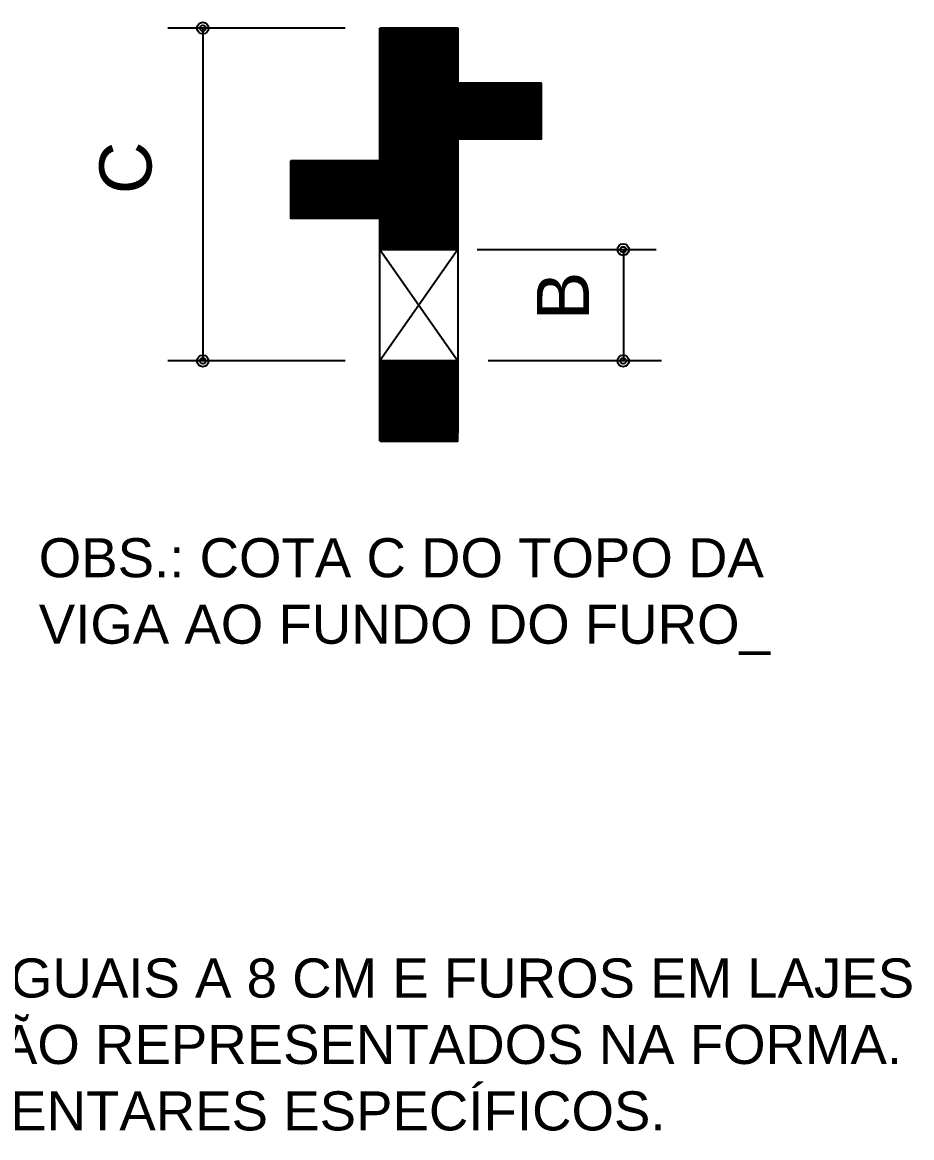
# Model space of a CAD drawing. Extents: x 0 to 119, y 0 to 84.
# Drawn here: x 25.56 to 32.38, y 19.87 to 28.43 of the extents above; entities that cross this region are included whole.
import ezdxf

# ---------------------------------------------------------------- set-up
doc = ezdxf.new("R2010")
doc.units = 0
doc.header["$MEASUREMENT"] = 0
for name, color, linetype in [('15', 12, 'CONTINUOUS'), ('29', 9, 'CONTINUOUS'), ('3', 7, 'CONTINUOUS')]:
    doc.layers.add(name, color=color, linetype=linetype)
doc.styles.add('TQS_ARIAL', font='arial.ttf')

msp = doc.modelspace()

# ---------------------------------------------------------------- linework, layer by layer
at = {"layer": '29', "color": 9, "linetype": 'Continuous'}
for p, q in [((28.303741, 27.794624), (28.894424, 28.385307)), ((28.303741, 27.808767), (28.880282, 28.385307)), ((28.303741, 27.822909), (28.86614, 28.385307)), ((28.303741, 27.837051), (28.851997, 28.385307)), ((28.303741, 27.851193), (28.837855, 28.385307)), ((28.303741, 27.865335), (28.823713, 28.385307)), ((28.303741, 27.879477), (28.809571, 28.385307)), ((28.303741, 27.893619), (28.795429, 28.385307)), ((28.303741, 27.907762), (28.781287, 28.385307)), ((28.303741, 27.921904), (28.767145, 28.385307)), ((28.303741, 27.936046), (28.753003, 28.385307)), ((28.303741, 27.950188), (28.73886, 28.385307)), ((28.303741, 27.96433), (28.724718, 28.385307)), ((28.303741, 27.978472), (28.710576, 28.385307)), ((28.303741, 27.992614), (28.696434, 28.385307)), ((28.303741, 28.006757), (28.682292, 28.385307)), ((28.303741, 28.020899), (28.66815, 28.385307)), ((28.303741, 28.035041), (28.654008, 28.385307)), ((28.303741, 28.049183), (28.639865, 28.385307)), ((28.303741, 28.063325), (28.625723, 28.385307)), ((28.303741, 28.077467), (28.611581, 28.385307)), ((28.303741, 28.091609), (28.597439, 28.385307)), ((28.303741, 28.105751), (28.583297, 28.385307)), ((28.303741, 28.119894), (28.569155, 28.385307)), ((28.303741, 28.134036), (28.555013, 28.385307)), ((28.303741, 28.148178), (28.540871, 28.385307)), ((28.303741, 28.16232), (28.526728, 28.385307)), ((28.303741, 28.176462), (28.512586, 28.385307)), ((28.303741, 28.190604), (28.498444, 28.385307)), ((28.303741, 28.204746), (28.484302, 28.385307)), ((28.303741, 28.218889), (28.47016, 28.385307)), ((28.303741, 28.233031), (28.456018, 28.385307)), ((28.303741, 28.247173), (28.441876, 28.385307)), ((28.303741, 28.261315), (28.427733, 28.385307)), ((28.303741, 28.275457), (28.413591, 28.385307)), ((28.303741, 28.289599), (28.399449, 28.385307)), ((28.303741, 28.303741), (28.385307, 28.385307)), ((28.303741, 28.317883), (28.371165, 28.385307)), ((28.303741, 28.332026), (28.357023, 28.385307)), ((28.303741, 28.346168), (28.342881, 28.385307)), ((28.303741, 28.36031), (28.328738, 28.385307)), ((28.303741, 28.374452), (28.314596, 28.385307)), ((28.303741, 27.780482), (28.901677, 28.378418)), ((28.303741, 28.377938), (28.901677, 27.780003)), ((28.303741, 27.76634), (28.901677, 28.364276)), ((28.303741, 28.363796), (28.901677, 27.76586)), ((28.303741, 27.752198), (28.901677, 28.350134)), ((28.303741, 28.349654), (28.901677, 27.751718)), ((28.310515, 28.385307), (28.901677, 27.794145)), ((28.324657, 28.385307), (28.901677, 27.808287)), ((28.338799, 28.385307), (28.901677, 27.822429)), ((28.352941, 28.385307), (28.901677, 27.836571)), ((28.367083, 28.385307), (28.901677, 27.850713)), ((28.381225, 28.385307), (28.901677, 27.864855)), ((28.395368, 28.385307), (28.901677, 27.878997)), ((28.40951, 28.385307), (28.901677, 27.89314)), ((28.423652, 28.385307), (28.901677, 27.907282)), ((28.437794, 28.385307), (28.901677, 27.921424)), ((28.451936, 28.385307), (28.901677, 27.935566)), ((28.466078, 28.385307), (28.901677, 27.949708)), ((28.48022, 28.385307), (28.901677, 27.96385)), ((28.494362, 28.385307), (28.901677, 27.977992)), ((28.508505, 28.385307), (28.901677, 27.992135)), ((28.522647, 28.385307), (28.901677, 28.006277)), ((28.536789, 28.385307), (28.901677, 28.020419)), ((28.550931, 28.385307), (28.901677, 28.034561)), ((28.565073, 28.385307), (28.901677, 28.048703)), ((28.579215, 28.385307), (28.901677, 28.062845)), ((28.593357, 28.385307), (28.901677, 28.076987)), ((28.6075, 28.385307), (28.901677, 28.09113)), ((28.621642, 28.385307), (28.901677, 28.105272)), ((28.635784, 28.385307), (28.901677, 28.119414)), ((28.649926, 28.385307), (28.901677, 28.133556)), ((28.664068, 28.385307), (28.901677, 28.147698)), ((28.67821, 28.385307), (28.901677, 28.16184)), ((28.692352, 28.385307), (28.901677, 28.175982)), ((28.706495, 28.385307), (28.901677, 28.190124)), ((28.720637, 28.385307), (28.901677, 28.204267)), ((28.734779, 28.385307), (28.901677, 28.218409)), ((28.748921, 28.385307), (28.901677, 28.232551)), ((28.763063, 28.385307), (28.901677, 28.246693)), ((28.777205, 28.385307), (28.901677, 28.260835)), ((28.791347, 28.385307), (28.901677, 28.274977)), ((28.805489, 28.385307), (28.901677, 28.289119)), ((28.819632, 28.385307), (28.901677, 28.303262)), ((28.833774, 28.385307), (28.901677, 28.317404)), ((28.847916, 28.385307), (28.901677, 28.331546)), ((28.862058, 28.385307), (28.901677, 28.345688)), ((28.8762, 28.385307), (28.901677, 28.35983)), ((28.890342, 28.385307), (28.901677, 28.373972)), ((28.303741, 27.738056), (28.901677, 28.335992)), ((28.303741, 28.335512), (28.901677, 27.737576)), ((28.303741, 27.723914), (28.901677, 28.321849)), ((28.303741, 28.32137), (28.901677, 27.723434)), ((28.303741, 27.709772), (28.901677, 28.307707)), ((28.303741, 28.307228), (28.901677, 27.709292)), ((28.303741, 27.69563), (28.901677, 28.293565)), ((28.303741, 28.293085), (28.901677, 27.69515)), ((28.303741, 27.681487), (28.901677, 28.279423)), ((28.303741, 28.278943), (28.901677, 27.681008)), ((28.303741, 27.667345), (28.901677, 28.265281)), ((28.303741, 28.264801), (28.901677, 27.666865)), ((28.303741, 27.653203), (28.901677, 28.251139)), ((28.303741, 28.250659), (28.901677, 27.652723)), ((28.303741, 27.639061), (28.901677, 28.236997)), ((28.303741, 28.236517), (28.901677, 27.638581)), ((28.303741, 27.624919), (28.901677, 28.222855)), ((28.303741, 28.222375), (28.901677, 27.624439)), ((28.303741, 27.610777), (28.901677, 28.208712)), ((28.303741, 28.208233), (28.901677, 27.610297)), ((28.303741, 27.596635), (28.901677, 28.19457)), ((28.303741, 28.19409), (28.901677, 27.596155)), ((28.303741, 27.582492), (28.901677, 28.180428)), ((28.303741, 28.179948), (28.901677, 27.582013)), ((28.303741, 27.56835), (28.901677, 28.166286)), ((28.303741, 28.165806), (28.901677, 27.56787)), ((28.303741, 27.554208), (28.901677, 28.152144)), ((28.303741, 28.151664), (28.901677, 27.553728)), ((28.303741, 27.540066), (28.901677, 28.138002)), ((28.303741, 28.137522), (28.901677, 27.539586)), ((28.303741, 27.525924), (28.901677, 28.12386)), ((28.303741, 28.12338), (28.901677, 27.525444)), ((28.303741, 27.511782), (28.901677, 28.109717)), ((28.303741, 28.109238), (28.901677, 27.511302)), ((28.303741, 27.49764), (28.901677, 28.095575)), ((28.303741, 28.095096), (28.901677, 27.49716)), ((28.303741, 27.483497), (28.901677, 28.081433)), ((28.303741, 28.080953), (28.901677, 27.483018)), ((28.303741, 27.469355), (28.901677, 28.067291)), ((28.303741, 28.066811), (28.901677, 27.468876)), ((28.303741, 27.455213), (28.901677, 28.053149)), ((28.303741, 28.052669), (28.901677, 27.454733)), ((28.303741, 27.441071), (28.901677, 28.039007)), ((28.303741, 28.038527), (28.901677, 27.440591)), ((28.303741, 27.426929), (28.901677, 28.024865)), ((28.303741, 28.024385), (28.901677, 27.426449)), ((28.303741, 27.412787), (28.901677, 28.010723)), ((28.303741, 28.010243), (28.901677, 27.412307)), ((28.303741, 27.398645), (28.901677, 27.99658)), ((28.303741, 27.996101), (28.901677, 27.398165)), ((28.303741, 27.384503), (28.901677, 27.982438)), ((28.303741, 27.981958), (28.901677, 27.384023)), ((28.303741, 27.37036), (28.901677, 27.968296)), ((28.303741, 27.967816), (28.901677, 27.369881)), ((28.303741, 27.356218), (28.901677, 27.954154)), ((28.303741, 27.953674), (28.901677, 27.355738)), ((28.303741, 27.342076), (28.901677, 27.940012)), ((28.303741, 27.939532), (28.901677, 27.341596)), ((28.303741, 27.327934), (28.901677, 27.92587)), ((28.303741, 27.92539), (28.901677, 27.327454)), ((28.901677, 27.544032), (29.321109, 27.963464)), ((28.901677, 27.558174), (29.306967, 27.963464)), ((28.901677, 27.572316), (29.292825, 27.963464)), ((28.901677, 27.586458), (29.278683, 27.963464)), ((28.901677, 27.600601), (29.264541, 27.963464)), ((28.901677, 27.614743), (29.250398, 27.963464)), ((28.901677, 27.628885), (29.236256, 27.963464)), ((28.901677, 27.643027), (29.222114, 27.963464)), ((28.901677, 27.657169), (29.207972, 27.963464)), ((28.901677, 27.671311), (29.19383, 27.963464)), ((28.901677, 27.685453), (29.179688, 27.963464)), ((28.901677, 27.699596), (29.165546, 27.963464)), ((28.901677, 27.713738), (29.151404, 27.963464)), ((28.901677, 27.72788), (29.137261, 27.963464)), ((28.901677, 27.742022), (29.123119, 27.963464)), ((28.901677, 27.756164), (29.108977, 27.963464)), ((28.901677, 27.770306), (29.094835, 27.963464)), ((28.901677, 27.784448), (29.080693, 27.963464)), ((28.901677, 27.79859), (29.066551, 27.963464)), ((28.901677, 27.812733), (29.052409, 27.963464)), ((28.901677, 27.826875), (29.038266, 27.963464)), ((28.901677, 27.841017), (29.024124, 27.963464)), ((28.901677, 27.855159), (29.009982, 27.963464)), ((28.901677, 27.869301), (28.99584, 27.963464)), ((28.901677, 27.883443), (28.981698, 27.963464)), ((28.901677, 27.897585), (28.967556, 27.963464)), ((28.901677, 27.911728), (28.953414, 27.963464)), ((28.901677, 27.92587), (28.939271, 27.963464)), ((28.901677, 27.940012), (28.925129, 27.963464)), ((28.901677, 27.954154), (28.910987, 27.963464)), ((28.901677, 27.963464), (29.329686, 27.535841)), ((28.901677, 27.949708), (29.315544, 27.535841)), ((28.901677, 27.935566), (29.301402, 27.535841)), ((28.901677, 27.921424), (29.28726, 27.535841)), ((28.907628, 27.535841), (29.335251, 27.963464)), ((28.916205, 27.963464), (29.343828, 27.535841)), ((28.92177, 27.535841), (29.349393, 27.963464)), ((28.930347, 27.963464), (29.357971, 27.535841)), ((28.935912, 27.535841), (29.363536, 27.963464)), ((28.94449, 27.963464), (29.372113, 27.535841)), ((28.950055, 27.535841), (29.377678, 27.963464)), ((28.958632, 27.963464), (29.386255, 27.535841)), ((28.964197, 27.535841), (29.39182, 27.963464)), ((28.972774, 27.963464), (29.400397, 27.535841)), ((28.978339, 27.535841), (29.405962, 27.963464)), ((28.986916, 27.963464), (29.414539, 27.535841)), ((28.992481, 27.535841), (29.420104, 27.963464)), ((29.001058, 27.963464), (29.428681, 27.535841)), ((29.006623, 27.535841), (29.434246, 27.963464)), ((29.0152, 27.963464), (29.442823, 27.535841)), ((29.020765, 27.535841), (29.448388, 27.963464)), ((29.029342, 27.963464), (29.456966, 27.535841)), ((29.034907, 27.535841), (29.46253, 27.963464)), ((29.043485, 27.963464), (29.471108, 27.535841)), ((29.04905, 27.535841), (29.476673, 27.963464)), ((29.057627, 27.963464), (29.48525, 27.535841)), ((29.063192, 27.535841), (29.490815, 27.963464)), ((29.071769, 27.963464), (29.499392, 27.535841)), ((29.077334, 27.535841), (29.504957, 27.963464)), ((29.085911, 27.963464), (29.513534, 27.535841)), ((29.091476, 27.535841), (29.519099, 27.963464)), ((29.100053, 27.963464), (29.527676, 27.535841)), ((29.105618, 27.535841), (29.533241, 27.963464)), ((29.114195, 27.963464), (29.542322, 27.535841)), ((29.11976, 27.535841), (29.542322, 27.958403)), ((29.128337, 27.963464), (29.542322, 27.549479)), ((29.133902, 27.535841), (29.542322, 27.944261)), ((29.14248, 27.963464), (29.542322, 27.563621)), ((29.148045, 27.535841), (29.542322, 27.930119)), ((29.156622, 27.963464), (29.542322, 27.577764)), ((29.162187, 27.535841), (29.542322, 27.915977)), ((29.170764, 27.963464), (29.542322, 27.591906)), ((29.184906, 27.963464), (29.542322, 27.606048)), ((29.199048, 27.963464), (29.542322, 27.62019)), ((29.21319, 27.963464), (29.542322, 27.634332)), ((29.227332, 27.963464), (29.542322, 27.648474)), ((29.241474, 27.963464), (29.542322, 27.662616)), ((29.255617, 27.963464), (29.542322, 27.676758)), ((29.269759, 27.963464), (29.542322, 27.690901)), ((29.283901, 27.963464), (29.542322, 27.705043)), ((29.298043, 27.963464), (29.542322, 27.719185)), ((29.312185, 27.963464), (29.542322, 27.733327)), ((29.326327, 27.963464), (29.542322, 27.747469)), ((29.340469, 27.963464), (29.542322, 27.761611)), ((29.354612, 27.963464), (29.542322, 27.775753)), ((29.368754, 27.963464), (29.542322, 27.789896)), ((29.382896, 27.963464), (29.542322, 27.804038)), ((29.397038, 27.963464), (29.542322, 27.81818)), ((29.41118, 27.963464), (29.542322, 27.832322)), ((29.425322, 27.963464), (29.542322, 27.846464)), ((29.439464, 27.963464), (29.542322, 27.860606)), ((29.453607, 27.963464), (29.542322, 27.874748)), ((29.467749, 27.963464), (29.542322, 27.888891)), ((29.481891, 27.963464), (29.542322, 27.903033)), ((29.496033, 27.963464), (29.542322, 27.917175)), ((29.510175, 27.963464), (29.542322, 27.931317)), ((29.524317, 27.963464), (29.542322, 27.945459)), ((29.538459, 27.963464), (29.542322, 27.959601)), ((28.303741, 27.313792), (28.901677, 27.911728)), ((28.303741, 27.911248), (28.901677, 27.313312)), ((28.303741, 27.29965), (28.901677, 27.897585)), ((28.303741, 27.897106), (28.901677, 27.29917)), ((28.303741, 27.285508), (28.901677, 27.883443)), ((28.303741, 27.882963), (28.901677, 27.285028)), ((28.303741, 27.271365), (28.901677, 27.869301)), ((28.303741, 27.868821), (28.901677, 27.270886)), ((28.303741, 27.257223), (28.901677, 27.855159)), ((28.303741, 27.854679), (28.901677, 27.256744)), ((28.303741, 27.243081), (28.901677, 27.841017)), ((28.303741, 27.840537), (28.901677, 27.242601)), ((28.901677, 27.907282), (29.273118, 27.535841)), ((28.901677, 27.89314), (29.258976, 27.535841)), ((28.901677, 27.878997), (29.244833, 27.535841)), ((28.901677, 27.864855), (29.230691, 27.535841)), ((28.901677, 27.850713), (29.216549, 27.535841)), ((28.901677, 27.836571), (29.202407, 27.535841)), ((29.176329, 27.535841), (29.542322, 27.901835)), ((29.190471, 27.535841), (29.542322, 27.887692)), ((29.204613, 27.535841), (29.542322, 27.87355)), ((29.218755, 27.535841), (29.542322, 27.859408)), ((29.232897, 27.535841), (29.542322, 27.845266)), ((29.247039, 27.535841), (29.542322, 27.831124)), ((28.303741, 27.228939), (28.901677, 27.826875)), ((28.303741, 27.826395), (28.901677, 27.228459)), ((28.303741, 27.214797), (28.901677, 27.812733)), ((28.303741, 27.812253), (28.901677, 27.214317)), ((28.303741, 27.200655), (28.901677, 27.79859)), ((28.303741, 27.798111), (28.901677, 27.200175)), ((28.303741, 27.186513), (28.901677, 27.784448)), ((28.303741, 27.783969), (28.901677, 27.186033)), ((28.303741, 27.172371), (28.901677, 27.770306)), ((28.303741, 27.769826), (28.901677, 27.171891)), ((28.303741, 27.158228), (28.901677, 27.756164)), ((28.303741, 27.755684), (28.901677, 27.157749)), ((28.901677, 27.822429), (29.188265, 27.535841)), ((28.901677, 27.808287), (29.174123, 27.535841)), ((28.901677, 27.794145), (29.159981, 27.535841)), ((28.901677, 27.780003), (29.145839, 27.535841)), ((28.901677, 27.76586), (29.131696, 27.535841)), ((28.901677, 27.751718), (29.117554, 27.535841)), ((29.261182, 27.535841), (29.542322, 27.816982)), ((29.275324, 27.535841), (29.542322, 27.80284)), ((29.289466, 27.535841), (29.542322, 27.788697)), ((29.303608, 27.535841), (29.542322, 27.774555)), ((29.31775, 27.535841), (29.542322, 27.760413)), ((29.331892, 27.535841), (29.542322, 27.746271)), ((28.303741, 27.144086), (28.901677, 27.742022)), ((28.303741, 27.741542), (28.901677, 27.143606)), ((28.303741, 27.129944), (28.901677, 27.72788)), ((28.303741, 27.7274), (28.901677, 27.129464)), ((28.303741, 27.115802), (28.901677, 27.713738)), ((28.303741, 27.713258), (28.901677, 27.115322)), ((28.303741, 27.10166), (28.901677, 27.699596)), ((28.303741, 27.699116), (28.901677, 27.10118)), ((28.303741, 27.087518), (28.901677, 27.685453)), ((28.303741, 27.684974), (28.901677, 27.087038)), ((28.303741, 27.073376), (28.901677, 27.671311)), ((28.303741, 27.670831), (28.901677, 27.072896)), ((28.303741, 27.059233), (28.901677, 27.657169)), ((28.303741, 27.656689), (28.901677, 27.058754)), ((28.901677, 27.737576), (29.103412, 27.535841)), ((28.901677, 27.723434), (29.08927, 27.535841)), ((28.901677, 27.709292), (29.075128, 27.535841)), ((28.901677, 27.69515), (29.060986, 27.535841)), ((28.901677, 27.681008), (29.046844, 27.535841)), ((28.901677, 27.666865), (29.032701, 27.535841)), ((29.346034, 27.535841), (29.542322, 27.732129)), ((29.360177, 27.535841), (29.542322, 27.717987)), ((29.374319, 27.535841), (29.542322, 27.703845)), ((29.388461, 27.535841), (29.542322, 27.689702)), ((29.402603, 27.535841), (29.542322, 27.67556)), ((29.416745, 27.535841), (29.542322, 27.661418)), ((28.303741, 27.045091), (28.901677, 27.643027)), ((28.303741, 27.642547), (28.901677, 27.044611)), ((28.303741, 27.030949), (28.901677, 27.628885)), ((28.303741, 27.628405), (28.901677, 27.030469)), ((28.303741, 27.016807), (28.901677, 27.614743)), ((28.303741, 27.614263), (28.901677, 27.016327)), ((28.303741, 27.002665), (28.901677, 27.600601)), ((28.303741, 27.600121), (28.901677, 27.002185)), ((28.303741, 26.988523), (28.901677, 27.586458)), ((28.303741, 27.585979), (28.901677, 26.988043)), ((28.303741, 26.974381), (28.901677, 27.572316)), ((28.303741, 27.571836), (28.901677, 26.973901)), ((28.901677, 27.652723), (29.018559, 27.535841)), ((28.901677, 27.638581), (29.004417, 27.535841)), ((28.901677, 27.624439), (28.990275, 27.535841)), ((28.901677, 27.610297), (28.976133, 27.535841)), ((28.901677, 27.596155), (28.961991, 27.535841)), ((28.901677, 27.582013), (28.947849, 27.535841)), ((29.430887, 27.535841), (29.542322, 27.647276)), ((29.445029, 27.535841), (29.542322, 27.633134)), ((29.459172, 27.535841), (29.542322, 27.618992)), ((29.473314, 27.535841), (29.542322, 27.60485)), ((29.487456, 27.535841), (29.542322, 27.590708)), ((29.501598, 27.535841), (29.542322, 27.576565)), ((28.303741, 26.960238), (28.901677, 27.558174)), ((28.303741, 27.557694), (28.901677, 26.959759)), ((28.303741, 26.946096), (28.901677, 27.544032)), ((28.303741, 27.543552), (28.901677, 26.945617)), ((28.303741, 26.931954), (28.901677, 27.52989)), ((28.303741, 27.52941), (28.901677, 26.931474)), ((28.303741, 26.917812), (28.901677, 27.515748)), ((28.303741, 27.515268), (28.901677, 26.917332)), ((28.303741, 26.90367), (28.901677, 27.501606)), ((28.303741, 27.501126), (28.901677, 26.90319)), ((28.303741, 26.889528), (28.901677, 27.487463)), ((28.303741, 27.486984), (28.901677, 26.889048)), ((28.901677, 27.56787), (28.933706, 27.535841)), ((28.901677, 27.553728), (28.919564, 27.535841)), ((28.901677, 27.539586), (28.905422, 27.535841)), ((29.51574, 27.535841), (29.542322, 27.562423)), ((29.529882, 27.535841), (29.542322, 27.548281)), ((28.303741, 26.875386), (28.901677, 27.473321)), ((28.303741, 27.472842), (28.901677, 26.874906)), ((28.303741, 26.861244), (28.901677, 27.459179)), ((28.303741, 27.458699), (28.901677, 26.860764)), ((28.303741, 26.847101), (28.901677, 27.445037)), ((28.303741, 27.444557), (28.901677, 26.846622)), ((28.303741, 26.832959), (28.901677, 27.430895)), ((28.303741, 27.430415), (28.901677, 26.832479)), ((28.303741, 26.818817), (28.901677, 27.416753)), ((28.303741, 27.416273), (28.901677, 26.818337)), ((28.303741, 26.804675), (28.901677, 27.402611)), ((28.303741, 27.402131), (28.901677, 26.804195)), ((27.619149, 26.926185), (28.06045, 27.367485)), ((27.619149, 26.940327), (28.046308, 27.367485)), ((27.619149, 26.954469), (28.032166, 27.367485)), ((27.619149, 26.968611), (28.018024, 27.367485)), ((27.619149, 26.982753), (28.003882, 27.367485)), ((27.619149, 26.996895), (27.989739, 27.367485)), ((27.619149, 27.011037), (27.975597, 27.367485)), ((27.619149, 27.025179), (27.961455, 27.367485)), ((27.619149, 27.039322), (27.947313, 27.367485)), ((27.619149, 27.053464), (27.933171, 27.367485)), ((27.619149, 27.067606), (27.919029, 27.367485)), ((27.619149, 27.081748), (27.904887, 27.367485)), ((27.619149, 27.09589), (27.890744, 27.367485)), ((27.619149, 27.110032), (27.876602, 27.367485)), ((27.619149, 27.124174), (27.86246, 27.367485)), ((27.619149, 27.138317), (27.848318, 27.367485)), ((27.619149, 27.152459), (27.834176, 27.367485)), ((27.619149, 27.166601), (27.820034, 27.367485)), ((27.619149, 27.180743), (27.805892, 27.367485)), ((27.619149, 27.194885), (27.79175, 27.367485)), ((27.619149, 27.209027), (27.777607, 27.367485)), ((27.619149, 27.223169), (27.763465, 27.367485)), ((27.619149, 27.237311), (27.749323, 27.367485)), ((27.619149, 27.251454), (27.735181, 27.367485)), ((27.619149, 27.265596), (27.721039, 27.367485)), ((27.619149, 27.279738), (27.706897, 27.367485)), ((27.619149, 27.29388), (27.692755, 27.367485)), ((27.619149, 27.308022), (27.678612, 27.367485)), ((27.619149, 27.322164), (27.66447, 27.367485)), ((27.619149, 27.336306), (27.650328, 27.367485)), ((27.619149, 27.350449), (27.636186, 27.367485)), ((27.619149, 27.364591), (27.622044, 27.367485)), ((27.619149, 27.365474), (28.06096, 26.923663)), ((27.619149, 27.351332), (28.046818, 26.923663)), ((27.619149, 27.33719), (28.032676, 26.923663)), ((27.619149, 27.323048), (28.018534, 26.923663)), ((27.63077, 26.923663), (28.074592, 27.367485)), ((27.63128, 27.367485), (28.075102, 26.923663)), ((27.644912, 26.923663), (28.088734, 27.367485)), ((27.645422, 27.367485), (28.089245, 26.923663)), ((27.659054, 26.923663), (28.102877, 27.367485)), ((27.659564, 27.367485), (28.103387, 26.923663)), ((27.673196, 26.923663), (28.117019, 27.367485)), ((27.673706, 27.367485), (28.117529, 26.923663)), ((27.687338, 26.923663), (28.131161, 27.367485)), ((27.687849, 27.367485), (28.131671, 26.923663)), ((27.701481, 26.923663), (28.145303, 27.367485)), ((27.701991, 27.367485), (28.145813, 26.923663)), ((27.715623, 26.923663), (28.159445, 27.367485)), ((27.716133, 27.367485), (28.159955, 26.923663)), ((27.729765, 26.923663), (28.173587, 27.367485)), ((27.730275, 27.367485), (28.174097, 26.923663)), ((27.743907, 26.923663), (28.187729, 27.367485)), ((27.744417, 27.367485), (28.188239, 26.923663)), ((27.758049, 26.923663), (28.201871, 27.367485)), ((27.758559, 27.367485), (28.202382, 26.923663)), ((27.772191, 26.923663), (28.216014, 27.367485)), ((27.772701, 27.367485), (28.216524, 26.923663)), ((27.786333, 26.923663), (28.230156, 27.367485)), ((27.786843, 27.367485), (28.230666, 26.923663)), ((27.800475, 26.923663), (28.244298, 27.367485)), ((27.800986, 27.367485), (28.244808, 26.923663)), ((27.814618, 26.923663), (28.25844, 27.367485)), ((27.815128, 27.367485), (28.25895, 26.923663)), ((27.82876, 26.923663), (28.272582, 27.367485)), ((27.82927, 27.367485), (28.273092, 26.923663)), ((27.842902, 26.923663), (28.286724, 27.367485)), ((27.843412, 27.367485), (28.287234, 26.923663)), ((27.857044, 26.923663), (28.300866, 27.367485)), ((27.857554, 27.367485), (28.302161, 26.923663)), ((27.871186, 26.923663), (28.302161, 27.354638)), ((27.871696, 27.367485), (28.302161, 26.937021)), ((27.885328, 26.923663), (28.302161, 27.340496)), ((27.885838, 27.367485), (28.302161, 26.951163)), ((27.89947, 26.923663), (28.302161, 27.326354)), ((27.899981, 27.367485), (28.302161, 26.965305)), ((27.914123, 27.367485), (28.302161, 26.979447)), ((27.928265, 27.367485), (28.302161, 26.993589)), ((27.942407, 27.367485), (28.302161, 27.007732)), ((27.956549, 27.367485), (28.302161, 27.021874)), ((27.970691, 27.367485), (28.302161, 27.036016)), ((27.984833, 27.367485), (28.302161, 27.050158)), ((27.998975, 27.367485), (28.302161, 27.0643)), ((28.013118, 27.367485), (28.302161, 27.078442)), ((28.02726, 27.367485), (28.302161, 27.092584)), ((28.041402, 27.367485), (28.302161, 27.106726)), ((28.055544, 27.367485), (28.302161, 27.120869)), ((28.069686, 27.367485), (28.302161, 27.135011)), ((28.083828, 27.367485), (28.302161, 27.149153)), ((28.09797, 27.367485), (28.302161, 27.163295)), ((28.112113, 27.367485), (28.302161, 27.177437)), ((28.126255, 27.367485), (28.302161, 27.191579)), ((28.140397, 27.367485), (28.302161, 27.205721)), ((28.154539, 27.367485), (28.302161, 27.219864)), ((28.168681, 27.367485), (28.302161, 27.234006)), ((28.182823, 27.367485), (28.302161, 27.248148)), ((28.196965, 27.367485), (28.302161, 27.26229)), ((28.211108, 27.367485), (28.302161, 27.276432)), ((28.22525, 27.367485), (28.302161, 27.290574)), ((28.239392, 27.367485), (28.302161, 27.304716)), ((28.253534, 27.367485), (28.302161, 27.318859)), ((28.267676, 27.367485), (28.302161, 27.333001)), ((28.281818, 27.367485), (28.302161, 27.347143)), ((28.29596, 27.367485), (28.302161, 27.361285)), ((28.303741, 26.790533), (28.901677, 27.388469)), ((28.303741, 27.387989), (28.901677, 26.790053)), ((28.303741, 26.776391), (28.901677, 27.374326)), ((28.303741, 27.373847), (28.901677, 26.775911)), ((28.303741, 26.762249), (28.901677, 27.360184)), ((28.303741, 27.359704), (28.901677, 26.761769)), ((28.303741, 26.748106), (28.901677, 27.346042)), ((28.303741, 27.345562), (28.901677, 26.747627)), ((28.303741, 26.733964), (28.901677, 27.3319)), ((28.303741, 27.33142), (28.901677, 26.733484)), ((28.303741, 26.719822), (28.901677, 27.317758)), ((28.303741, 27.317278), (28.901677, 26.719342)), ((27.619149, 27.308906), (28.004392, 26.923663)), ((27.619149, 27.294763), (27.99025, 26.923663)), ((27.619149, 27.280621), (27.976107, 26.923663)), ((27.619149, 27.266479), (27.961965, 26.923663)), ((27.619149, 27.252337), (27.947823, 26.923663)), ((27.619149, 27.238195), (27.933681, 26.923663)), ((27.913613, 26.923663), (28.302161, 27.312211)), ((27.927755, 26.923663), (28.302161, 27.298069)), ((27.941897, 26.923663), (28.302161, 27.283927)), ((27.956039, 26.923663), (28.302161, 27.269785)), ((27.970181, 26.923663), (28.302161, 27.255643)), ((27.984323, 26.923663), (28.302161, 27.241501)), ((28.303741, 26.70568), (28.901677, 27.303616)), ((28.303741, 27.303136), (28.901677, 26.7052)), ((28.303741, 26.691538), (28.901677, 27.289474)), ((28.303741, 27.288994), (28.901677, 26.691058)), ((28.303741, 27.274852), (28.894065, 26.684528)), ((28.303741, 27.26071), (28.879923, 26.684528)), ((28.303741, 27.246567), (28.86578, 26.684528)), ((28.303741, 27.232425), (28.851638, 26.684528)), ((28.310874, 26.684528), (28.901677, 27.275331)), ((28.325016, 26.684528), (28.901677, 27.261189)), ((28.339158, 26.684528), (28.901677, 27.247047)), ((28.3533, 26.684528), (28.901677, 27.232905)), ((27.619149, 27.224053), (27.919539, 26.923663)), ((27.619149, 27.209911), (27.905397, 26.923663)), ((27.619149, 27.195769), (27.891255, 26.923663)), ((27.619149, 27.181626), (27.877112, 26.923663)), ((27.619149, 27.167484), (27.86297, 26.923663)), ((27.619149, 27.153342), (27.848828, 26.923663)), ((27.998465, 26.923663), (28.302161, 27.227359)), ((28.012608, 26.923663), (28.302161, 27.213216)), ((28.02675, 26.923663), (28.302161, 27.199074)), ((28.040892, 26.923663), (28.302161, 27.184932)), ((28.055034, 26.923663), (28.302161, 27.17079)), ((28.069176, 26.923663), (28.302161, 27.156648)), ((28.303741, 27.218283), (28.837496, 26.684528)), ((28.303741, 27.204141), (28.823354, 26.684528)), ((28.303741, 27.189999), (28.809212, 26.684528)), ((28.303741, 27.175857), (28.79507, 26.684528)), ((28.303741, 27.161715), (28.780928, 26.684528)), ((28.303741, 27.147572), (28.766785, 26.684528)), ((28.367443, 26.684528), (28.901677, 27.218763)), ((28.381585, 26.684528), (28.901677, 27.204621)), ((28.395727, 26.684528), (28.901677, 27.190479)), ((28.409869, 26.684528), (28.901677, 27.176337)), ((28.424011, 26.684528), (28.901677, 27.162194)), ((28.438153, 26.684528), (28.901677, 27.148052)), ((27.619149, 27.1392), (27.834686, 26.923663)), ((27.619149, 27.125058), (27.820544, 26.923663)), ((27.619149, 27.110916), (27.806402, 26.923663)), ((27.619149, 27.096774), (27.79226, 26.923663)), ((27.619149, 27.082631), (27.778118, 26.923663)), ((27.619149, 27.068489), (27.763975, 26.923663)), ((28.083318, 26.923663), (28.302161, 27.142506)), ((28.09746, 26.923663), (28.302161, 27.128364)), ((28.111602, 26.923663), (28.302161, 27.114221)), ((28.125745, 26.923663), (28.302161, 27.100079)), ((28.139887, 26.923663), (28.302161, 27.085937)), ((28.154029, 26.923663), (28.302161, 27.071795)), ((28.168171, 26.923663), (28.302161, 27.057653)), ((28.303741, 27.13343), (28.752643, 26.684528)), ((28.303741, 27.119288), (28.738501, 26.684528)), ((28.303741, 27.105146), (28.724359, 26.684528)), ((28.303741, 27.091004), (28.710217, 26.684528)), ((28.303741, 27.076862), (28.696075, 26.684528)), ((28.303741, 27.06272), (28.681933, 26.684528)), ((28.452295, 26.684528), (28.901677, 27.13391)), ((28.466437, 26.684528), (28.901677, 27.119768)), ((28.48058, 26.684528), (28.901677, 27.105626)), ((28.494722, 26.684528), (28.901677, 27.091484)), ((28.508864, 26.684528), (28.901677, 27.077342)), ((28.523006, 26.684528), (28.901677, 27.063199)), ((27.619149, 27.054347), (27.749833, 26.923663)), ((27.619149, 27.040205), (27.735691, 26.923663)), ((27.619149, 27.026063), (27.721549, 26.923663)), ((27.619149, 27.011921), (27.707407, 26.923663)), ((27.619149, 26.997779), (27.693265, 26.923663)), ((27.619149, 26.983636), (27.679123, 26.923663)), ((28.182313, 26.923663), (28.302161, 27.043511)), ((28.196455, 26.923663), (28.302161, 27.029369)), ((28.210597, 26.923663), (28.302161, 27.015227)), ((28.22474, 26.923663), (28.302161, 27.001084)), ((28.238882, 26.923663), (28.302161, 26.986942)), ((28.253024, 26.923663), (28.302161, 26.9728)), ((28.303741, 27.048577), (28.66779, 26.684528)), ((28.303741, 27.034435), (28.653648, 26.684528)), ((28.303741, 27.020293), (28.639506, 26.684528)), ((28.303741, 27.006151), (28.625364, 26.684528)), ((28.303741, 26.992009), (28.611222, 26.684528)), ((28.303741, 26.977867), (28.59708, 26.684528)), ((28.537148, 26.684528), (28.901677, 27.049057)), ((28.55129, 26.684528), (28.901677, 27.034915)), ((28.565432, 26.684528), (28.901677, 27.020773)), ((28.579575, 26.684528), (28.901677, 27.006631)), ((28.593717, 26.684528), (28.901677, 26.992489)), ((28.607859, 26.684528), (28.901677, 26.978347)), ((27.619149, 26.969494), (27.66498, 26.923663)), ((27.619149, 26.955352), (27.650838, 26.923663)), ((27.619149, 26.94121), (27.636696, 26.923663)), ((27.619149, 26.927068), (27.622554, 26.923663)), ((28.267166, 26.923663), (28.302161, 26.958658)), ((28.281308, 26.923663), (28.302161, 26.944516)), ((28.29545, 26.923663), (28.302161, 26.930374)), ((28.303741, 26.963725), (28.582938, 26.684528)), ((28.303741, 26.949583), (28.568796, 26.684528)), ((28.303741, 26.93544), (28.554653, 26.684528)), ((28.303741, 26.921298), (28.540511, 26.684528)), ((28.303741, 26.907156), (28.526369, 26.684528)), ((28.303741, 26.893014), (28.512227, 26.684528)), ((28.622001, 26.684528), (28.901677, 26.964204)), ((28.636143, 26.684528), (28.901677, 26.950062)), ((28.650285, 26.684528), (28.901677, 26.93592)), ((28.664427, 26.684528), (28.901677, 26.921778)), ((28.678569, 26.684528), (28.901677, 26.907636)), ((28.692712, 26.684528), (28.901677, 26.893494)), ((28.303741, 26.878872), (28.498085, 26.684528)), ((28.303741, 26.86473), (28.483943, 26.684528)), ((28.303741, 26.850588), (28.469801, 26.684528)), ((28.303741, 26.836445), (28.455658, 26.684528)), ((28.303741, 26.822303), (28.441516, 26.684528)), ((28.303741, 26.808161), (28.427374, 26.684528)), ((28.706854, 26.684528), (28.901677, 26.879352)), ((28.720996, 26.684528), (28.901677, 26.86521)), ((28.735138, 26.684528), (28.901677, 26.851067)), ((28.74928, 26.684528), (28.901677, 26.836925)), ((28.763422, 26.684528), (28.901677, 26.822783)), ((28.777564, 26.684528), (28.901677, 26.808641)), ((28.303741, 26.794019), (28.413232, 26.684528)), ((28.303741, 26.779877), (28.39909, 26.684528)), ((28.303741, 26.765735), (28.384948, 26.684528)), ((28.303741, 26.751593), (28.370806, 26.684528)), ((28.303741, 26.73745), (28.356663, 26.684528)), ((28.303741, 26.723308), (28.342521, 26.684528)), ((28.791707, 26.684528), (28.901677, 26.794499)), ((28.805849, 26.684528), (28.901677, 26.780357)), ((28.819991, 26.684528), (28.901677, 26.766215)), ((28.834133, 26.684528), (28.901677, 26.752072)), ((28.848275, 26.684528), (28.901677, 26.73793)), ((28.862417, 26.684528), (28.901677, 26.723788)), ((28.303741, 26.709166), (28.328379, 26.684528)), ((28.303741, 26.695024), (28.314237, 26.684528)), ((28.876559, 26.684528), (28.901677, 26.709646)), ((28.890702, 26.684528), (28.901677, 26.695504)), ((28.304094, 25.235251), (28.899178, 25.830335)), ((28.304094, 25.249393), (28.885036, 25.830335)), ((28.304094, 25.263535), (28.870894, 25.830335)), ((28.304094, 25.277677), (28.856752, 25.830335)), ((28.304094, 25.291819), (28.84261, 25.830335)), ((28.304094, 25.305961), (28.828468, 25.830335)), ((28.304094, 25.320104), (28.814325, 25.830335)), ((28.304094, 25.334246), (28.800183, 25.830335)), ((28.304094, 25.348388), (28.786041, 25.830335)), ((28.304094, 25.36253), (28.771899, 25.830335)), ((28.304094, 25.376672), (28.757757, 25.830335)), ((28.304094, 25.390814), (28.743615, 25.830335)), ((28.304094, 25.404956), (28.729473, 25.830335)), ((28.304094, 25.419099), (28.71533, 25.830335)), ((28.304094, 25.433241), (28.701188, 25.830335)), ((28.304094, 25.447383), (28.687046, 25.830335)), ((28.304094, 25.461525), (28.672904, 25.830335)), ((28.304094, 25.475667), (28.658762, 25.830335)), ((28.304094, 25.489809), (28.64462, 25.830335)), ((28.304094, 25.503951), (28.630478, 25.830335)), ((28.304094, 25.518093), (28.616335, 25.830335)), ((28.304094, 25.532236), (28.602193, 25.830335)), ((28.304094, 25.546378), (28.588051, 25.830335)), ((28.304094, 25.56052), (28.573909, 25.830335)), ((28.304094, 25.574662), (28.559767, 25.830335)), ((28.304094, 25.588804), (28.545625, 25.830335)), ((28.304094, 25.602946), (28.531483, 25.830335)), ((28.304094, 25.617088), (28.517341, 25.830335)), ((28.304094, 25.631231), (28.503198, 25.830335)), ((28.304094, 25.645373), (28.489056, 25.830335)), ((28.304094, 25.659515), (28.474914, 25.830335)), ((28.304094, 25.673657), (28.460772, 25.830335)), ((28.304094, 25.687799), (28.44663, 25.830335)), ((28.304094, 25.701941), (28.432488, 25.830335)), ((28.304094, 25.716083), (28.418346, 25.830335)), ((28.304094, 25.730226), (28.404203, 25.830335)), ((28.304094, 25.744368), (28.390061, 25.830335)), ((28.304094, 25.75851), (28.375919, 25.830335)), ((28.304094, 25.772652), (28.361777, 25.830335)), ((28.304094, 25.786794), (28.347635, 25.830335)), ((28.304094, 25.800936), (28.333493, 25.830335)), ((28.304094, 25.815078), (28.319351, 25.830335)), ((28.304094, 25.82922), (28.305208, 25.830335)), ((28.304094, 25.221109), (28.901677, 25.818691)), ((28.304094, 25.817859), (28.901677, 25.220276)), ((28.304094, 25.803717), (28.89345, 25.214361)), ((28.304094, 25.789575), (28.879308, 25.214361)), ((28.304094, 25.775432), (28.865166, 25.214361)), ((28.30576, 25.830335), (28.901677, 25.234418)), ((28.311489, 25.214361), (28.901677, 25.804549)), ((28.319903, 25.830335), (28.901677, 25.24856)), ((28.325631, 25.214361), (28.901677, 25.790407)), ((28.334045, 25.830335), (28.901677, 25.262702)), ((28.339773, 25.214361), (28.901677, 25.776265)), ((28.348187, 25.830335), (28.901677, 25.276845)), ((28.362329, 25.830335), (28.901677, 25.290987)), ((28.376471, 25.830335), (28.901677, 25.305129)), ((28.390613, 25.830335), (28.901677, 25.319271)), ((28.404755, 25.830335), (28.901677, 25.333413)), ((28.418897, 25.830335), (28.901677, 25.347555)), ((28.43304, 25.830335), (28.901677, 25.361697)), ((28.447182, 25.830335), (28.901677, 25.375839)), ((28.461324, 25.830335), (28.901677, 25.389982)), ((28.475466, 25.830335), (28.901677, 25.404124)), ((28.489608, 25.830335), (28.901677, 25.418266)), ((28.50375, 25.830335), (28.901677, 25.432408)), ((28.517892, 25.830335), (28.901677, 25.44655)), ((28.532035, 25.830335), (28.901677, 25.460692)), ((28.546177, 25.830335), (28.901677, 25.474834)), ((28.560319, 25.830335), (28.901677, 25.488977)), ((28.574461, 25.830335), (28.901677, 25.503119)), ((28.588603, 25.830335), (28.901677, 25.517261)), ((28.602745, 25.830335), (28.901677, 25.531403)), ((28.616887, 25.830335), (28.901677, 25.545545)), ((28.63103, 25.830335), (28.901677, 25.559687)), ((28.645172, 25.830335), (28.901677, 25.573829)), ((28.659314, 25.830335), (28.901677, 25.587972)), ((28.673456, 25.830335), (28.901677, 25.602114)), ((28.687598, 25.830335), (28.901677, 25.616256)), ((28.70174, 25.830335), (28.901677, 25.630398)), ((28.715882, 25.830335), (28.901677, 25.64454)), ((28.730024, 25.830335), (28.901677, 25.658682)), ((28.744167, 25.830335), (28.901677, 25.672824)), ((28.758309, 25.830335), (28.901677, 25.686966)), ((28.772451, 25.830335), (28.901677, 25.701109)), ((28.786593, 25.830335), (28.901677, 25.715251)), ((28.800735, 25.830335), (28.901677, 25.729393)), ((28.814877, 25.830335), (28.901677, 25.743535)), ((28.829019, 25.830335), (28.901677, 25.757677)), ((28.843162, 25.830335), (28.901677, 25.771819)), ((28.857304, 25.830335), (28.901677, 25.785961)), ((28.871446, 25.830335), (28.901677, 25.800104)), ((28.885588, 25.830335), (28.901677, 25.814246)), ((28.89973, 25.830335), (28.901677, 25.828388)), ((28.304094, 25.76129), (28.851024, 25.214361)), ((28.304094, 25.747148), (28.836881, 25.214361)), ((28.304094, 25.733006), (28.822739, 25.214361)), ((28.304094, 25.718864), (28.808597, 25.214361)), ((28.304094, 25.704722), (28.794455, 25.214361)), ((28.304094, 25.69058), (28.780313, 25.214361)), ((28.353915, 25.214361), (28.901677, 25.762123)), ((28.368057, 25.214361), (28.901677, 25.747981)), ((28.382199, 25.214361), (28.901677, 25.733839)), ((28.396341, 25.214361), (28.901677, 25.719697)), ((28.410484, 25.214361), (28.901677, 25.705554)), ((28.424626, 25.214361), (28.901677, 25.691412)), ((28.304094, 25.676437), (28.766171, 25.214361)), ((28.304094, 25.662295), (28.752029, 25.214361)), ((28.304094, 25.648153), (28.737886, 25.214361)), ((28.304094, 25.634011), (28.723744, 25.214361)), ((28.304094, 25.619869), (28.709602, 25.214361)), ((28.304094, 25.605727), (28.69546, 25.214361)), ((28.438768, 25.214361), (28.901677, 25.67727)), ((28.45291, 25.214361), (28.901677, 25.663128)), ((28.467052, 25.214361), (28.901677, 25.648986)), ((28.481194, 25.214361), (28.901677, 25.634844)), ((28.495336, 25.214361), (28.901677, 25.620702)), ((28.509479, 25.214361), (28.901677, 25.606559)), ((28.304094, 25.591585), (28.681318, 25.214361)), ((28.304094, 25.577443), (28.667176, 25.214361)), ((28.304094, 25.5633), (28.653034, 25.214361)), ((28.304094, 25.549158), (28.638892, 25.214361)), ((28.304094, 25.535016), (28.624749, 25.214361)), ((28.304094, 25.520874), (28.610607, 25.214361)), ((28.523621, 25.214361), (28.901677, 25.592417)), ((28.537763, 25.214361), (28.901677, 25.578275)), ((28.551905, 25.214361), (28.901677, 25.564133)), ((28.566047, 25.214361), (28.901677, 25.549991)), ((28.580189, 25.214361), (28.901677, 25.535849)), ((28.594331, 25.214361), (28.901677, 25.521707)), ((28.304094, 25.506732), (28.596465, 25.214361)), ((28.304094, 25.49259), (28.582323, 25.214361)), ((28.304094, 25.478448), (28.568181, 25.214361)), ((28.304094, 25.464305), (28.554039, 25.214361)), ((28.304094, 25.450163), (28.539897, 25.214361)), ((28.304094, 25.436021), (28.525754, 25.214361)), ((28.608473, 25.214361), (28.901677, 25.507565)), ((28.622616, 25.214361), (28.901677, 25.493422)), ((28.636758, 25.214361), (28.901677, 25.47928)), ((28.6509, 25.214361), (28.901677, 25.465138)), ((28.665042, 25.214361), (28.901677, 25.450996)), ((28.679184, 25.214361), (28.901677, 25.436854)), ((28.304094, 25.421879), (28.511612, 25.214361)), ((28.304094, 25.407737), (28.49747, 25.214361)), ((28.304094, 25.393595), (28.483328, 25.214361)), ((28.304094, 25.379453), (28.469186, 25.214361)), ((28.304094, 25.36531), (28.455044, 25.214361)), ((28.304094, 25.351168), (28.440902, 25.214361)), ((28.693326, 25.214361), (28.901677, 25.422712)), ((28.707468, 25.214361), (28.901677, 25.40857)), ((28.721611, 25.214361), (28.901677, 25.394427)), ((28.735753, 25.214361), (28.901677, 25.380285)), ((28.749895, 25.214361), (28.901677, 25.366143)), ((28.764037, 25.214361), (28.901677, 25.352001)), ((28.304094, 25.337026), (28.426759, 25.214361)), ((28.304094, 25.322884), (28.412617, 25.214361)), ((28.304094, 25.308742), (28.398475, 25.214361)), ((28.304094, 25.2946), (28.384333, 25.214361)), ((28.304094, 25.280458), (28.370191, 25.214361)), ((28.304094, 25.266316), (28.356049, 25.214361)), ((28.778179, 25.214361), (28.901677, 25.337859)), ((28.792321, 25.214361), (28.901677, 25.323717)), ((28.806463, 25.214361), (28.901677, 25.309575)), ((28.820606, 25.214361), (28.901677, 25.295432)), ((28.834748, 25.214361), (28.901677, 25.28129)), ((28.84889, 25.214361), (28.901677, 25.267148)), ((28.304094, 25.252173), (28.341907, 25.214361)), ((28.304094, 25.238031), (28.327765, 25.214361)), ((28.304094, 25.223889), (28.313622, 25.214361)), ((28.863032, 25.214361), (28.901677, 25.253006)), ((28.877174, 25.214361), (28.901677, 25.238864)), ((28.891316, 25.214361), (28.901677, 25.224722))]:
    msp.add_line(p, q, dxfattribs=at)
for points in [[(28.303741, 28.385307), (28.901677, 28.385307), (28.901677, 26.684528), (28.303741, 26.684528), (28.303741, 28.385307)], [(29.542322, 27.963464), (28.901677, 27.963464), (28.901677, 27.535841), (29.542322, 27.535841), (29.542322, 27.963464)], [(27.619149, 27.367485), (28.302161, 27.367485), (28.302161, 26.923663), (27.619149, 26.923663), (27.619149, 27.367485)], [(28.304094, 25.214361), (28.901677, 25.214361), (28.901677, 25.830335), (28.304094, 25.830335), (28.304094, 25.214361)]]:
    msp.add_lwpolyline(points, dxfattribs=at)
at = {"layer": '3', "color": 7, "linetype": 'Continuous'}
for p, q in [((28.036806, 28.385307), (26.676964, 28.385307)), ((26.9439, 28.385307), (26.9439, 27.798669)), ((28.303741, 27.367485), (28.303741, 28.385307)), ((28.901677, 28.385307), (28.303741, 28.385307)), ((28.303741, 27.367485), (28.303741, 28.385307)), ((28.303741, 28.385307), (28.901677, 28.385307)), ((28.901677, 27.963464), (28.901677, 28.385307)), ((28.901677, 28.385307), (28.901677, 27.962938)), ((28.901677, 27.963464), (29.542322, 27.963464)), ((28.901677, 27.962938), (28.901677, 27.962938)), ((26.9439, 27.798669), (26.9439, 25.830335)), ((29.536217, 27.535841), (28.895572, 27.535841)), ((28.901677, 26.684528), (28.901677, 27.535841)), ((28.303741, 27.367485), (27.619149, 27.367485)), ((28.901677, 27.371572), (28.901677, 26.684528)), ((28.302161, 26.923663), (27.617569, 26.923663)), ((28.303741, 26.684528), (28.303741, 26.923663)), ((28.303741, 26.684528), (28.901677, 26.684528)), ((28.303741, 25.830335), (28.303741, 26.684528)), ((28.901677, 26.684528), (28.303741, 25.830335)), ((28.303741, 26.684528), (28.901677, 25.830335)), ((28.901677, 26.684528), (28.303741, 26.684528)), ((28.901677, 26.684528), (28.901677, 25.830335)), ((29.050183, 26.684528), (30.42206, 26.684528)), ((30.171738, 26.684528), (30.171738, 25.830335)), ((28.036806, 25.830335), (26.676964, 25.830335)), ((28.303741, 25.830335), (28.901677, 25.830335)), ((28.303741, 25.213193), (28.303741, 25.830335)), ((28.303741, 25.830335), (28.901677, 25.830335)), ((28.303741, 25.275721), (28.303741, 25.830335)), ((28.901677, 25.214361), (28.901677, 25.830335)), ((28.901677, 25.830335), (28.901677, 25.275721)), ((30.464121, 25.830335), (29.134308, 25.830335)), ((28.304094, 25.214361), (28.901677, 25.214361))]:
    msp.add_line(p, q, dxfattribs=at)
for centre, radius in [((26.9439, 28.385307), 0.044445), ((26.9439, 28.385307), 0.022155), ((30.17042, 26.684528), 0.044445), ((30.17042, 26.684528), 0.022155), ((26.9439, 25.830335), 0.044445), ((30.17042, 25.830335), 0.044445), ((26.9439, 25.830335), 0.022155), ((30.17042, 25.830335), 0.022155)]:
    msp.add_circle(centre, radius, dxfattribs=at)

# ---------------------------------------------------------------- texts
at = {"layer": '15', "color": 12, "linetype": 'Continuous', "style": 'TQS_ARIAL'}
for s, p in [('NOTA: FUROS EM VIGAS COM DIMENSÕES INFERIORES OU IGUAIS A 8 CM E FUROS EM LAJES ', (13.077696, 20.943104)), ('COM DIMENSÕES INFERIORES OU IGUAIS A 20 CM NÃO SERÃO REPRESENTADOS NA FORMA.', (13.077696, 20.433104)), ('PARA ESSES CASOS, CONSULTAR OS PROJETOS COMPLEMENTARES ESPECÍFICOS.', (13.077696, 19.923104))]:
    msp.add_text(s, height=0.3, dxfattribs=at).set_placement(p)
at = {"layer": '3', "color": 7, "linetype": 'Continuous', "style": 'TQS_ARIAL'}
for s, p in [('C', (26.55041, 27.110437)), ('B', (29.907444, 26.143163))]:
    msp.add_text(s, height=0.4, rotation=90, dxfattribs=at).set_placement(p)
for s, p in [('OBS.: COTA C DO TOPO DA ', (25.685107, 24.16931)), ('VIGA AO FUNDO DO FURO_', (25.685107, 23.65931))]:
    msp.add_text(s, height=0.3, dxfattribs=at).set_placement(p)

doc.saveas('drawing.dxf')
